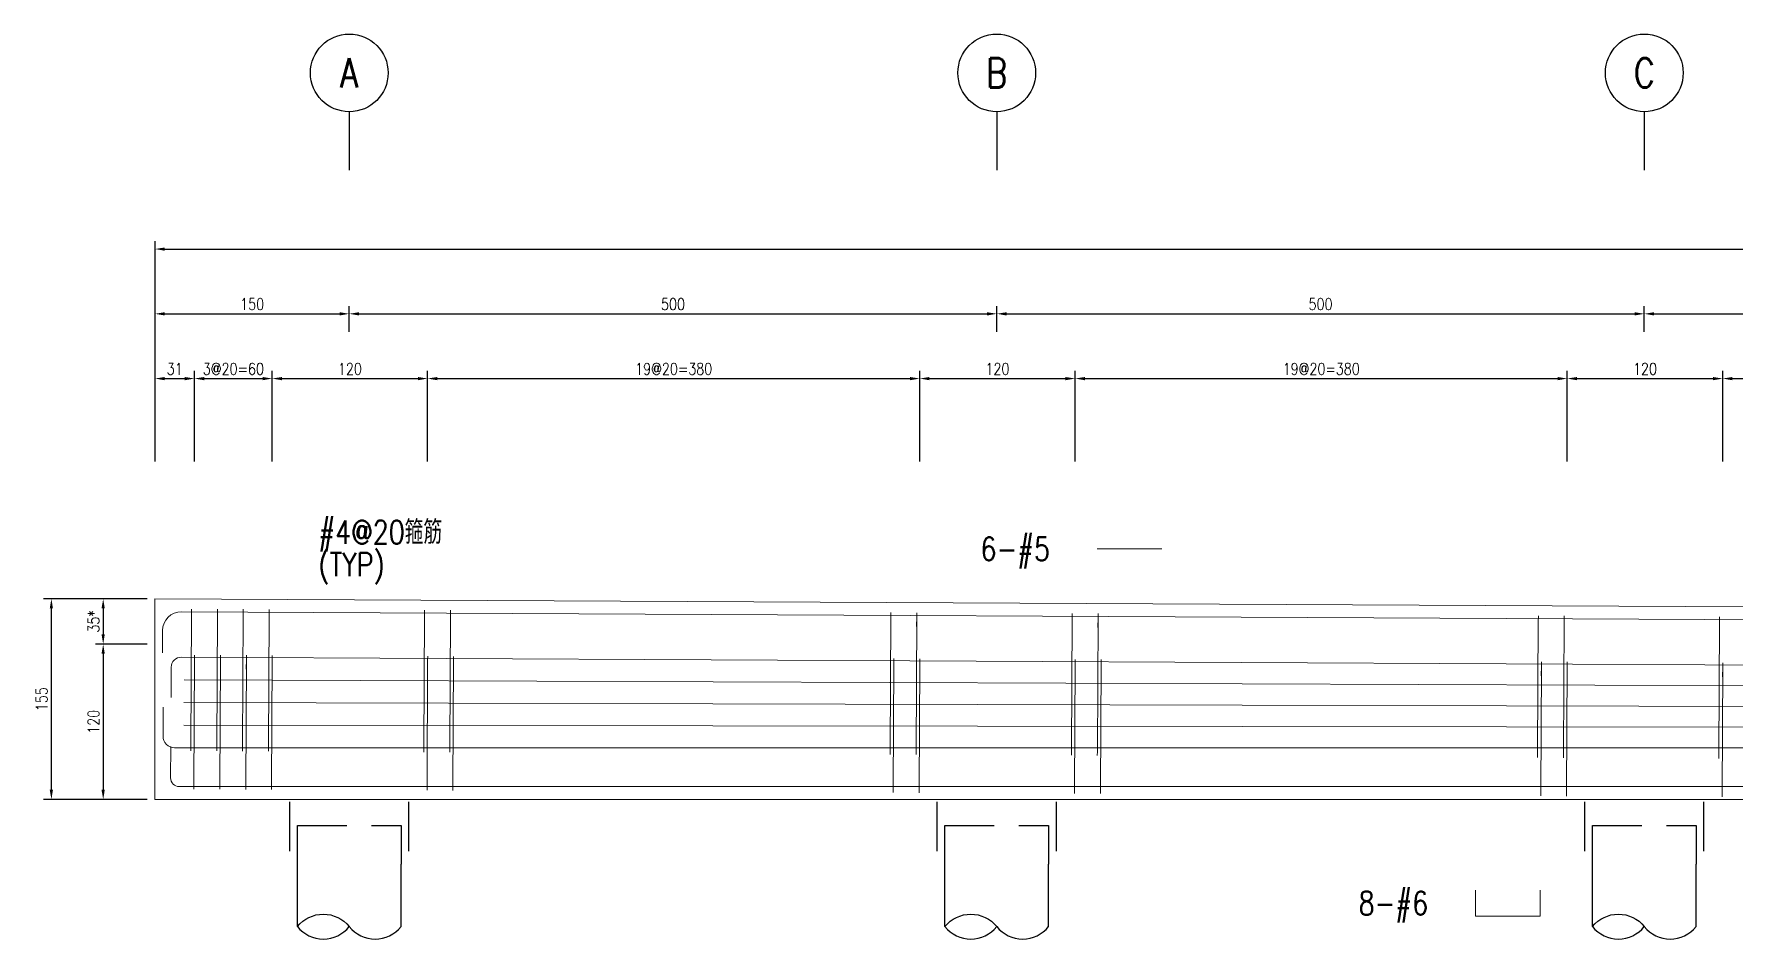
# Model space of a CAD drawing. Extents: x -4754 to 4976, y -19960 to 3841.
# Drawn here: x -359 to 955, y -7907 to -7209 of the extents above; entities that cross this region are included whole.
import ezdxf
from ezdxf.enums import TextEntityAlignment as Align

# ---------------------------------------------------------------- set-up
doc = ezdxf.new("R2010")
doc.units = 0
doc.header["$LTSCALE"] = 3
doc.linetypes.add('DASHED', pattern=[19.05, 12.7, -6.35])
doc.layers.get('0').update_dxf_attribs({"linetype": 'CONTINUOUS'})
doc.layers.add('HB_0', color=7, linetype='CONTINUOUS', transparency=0.5)
for name, color, linetype in [('HB_DIM', 1, 'CONTINUOUS'), ('HB_TXT_CTEXT', 2, 'CONTINUOUS'), ('鋼筋', 3, 'CONTINUOUS')]:
    doc.layers.add(name, color=color, linetype=linetype)
doc.styles.get("Standard").update_dxf_attribs({"font": 'ROMANS.shx', "width": 0.8, "bigfont": 'chineset.shx'})
doc.dimstyles.new('30', dxfattribs={"dimscale": 3, "dimtxt": 3, "dimasz": 2.5, "dimexe": 2, "dimexo": 2, "dimgap": 1, "dimtad": 1, "dimdsep": 46, "dimtxsty": 'Standard', "dimcen": 0, "dimclrd": 256, "dimclre": 256, "dimclrt": 2, "dimadec": 0, "dimazin": 0, "dimtfac": 1, "dimtix": 1, "dimtmove": 2, "dimatfit": 3, "dimfxl": 1, "dimtolj": 1, "dimtzin": 0, "dimarcsym": 0})

# ---------------------------------------------------------------- blocks, each defined once
blk = doc.blocks.new('pile_vertical')
at = {"color": 252, "linetype": 'DASHED'}
for p, q in [((-46, -40), (-46, 0)), ((46, -40), (46, 0))]:
    blk.add_line(p, q, dxfattribs=at)
at = {"linetype": 'Continuous'}
for p, q in [((-40, -98.1), (-40, -50)), ((40, -98.1), (40, -50))]:
    blk.add_line(p, q, dxfattribs=at)
at = {"color": 252, "linetype": 'DASHED'}
blk.add_lwpolyline([(-40, -50), (-40, -20), (40, -20), (40, -50)], dxfattribs=at)
at = {"linetype": 'Continuous'}
for points in [[(-40, -98.1, -0.48), (0, -98.1, 0.48), (40, -98.1, 0.48)], [(-40, -98.1, 0.48), (0, -98.1, 0.48)]]:
    blk.add_lwpolyline(points, format="xyb", dxfattribs=at)
blk = doc.blocks.new('line_guide')
at = {"color": 4, "linetype": 'Continuous'}
blk.add_line((0, 0), (0, -45), dxfattribs=at)
blk.add_circle((0, 30), 30, dxfattribs=at)
at = {"color": 4, "linetype": 'Continuous', "width": 0.8}
blk.add_attdef('A', text='', height=22.5, dxfattribs=at).set_placement((0, 30), align=Align.MIDDLE)
blk = doc.blocks.new('*D215')
at = {"layer": 'HB_DIM', "linetype": 'Continuous', "lineweight": -2}
for p, q in [((-271.4, -7644.8), (-311.4, -7644.8)), ((-305.4, -7652.3), (-305.4, -7672.3)), ((-271.4, -7679.8), (-311.4, -7679.8))]:
    blk.add_line(p, q, dxfattribs=at)
at = {"layer": 'HB_DIM'}
for points in [[(-304.2, -7652.3), (-306.7, -7652.3), (-305.4, -7644.8)], [(-306.7, -7672.3), (-304.2, -7672.3), (-305.4, -7679.8)]]:
    blk.add_solid(points, dxfattribs=at)
at = {"layer": 'HB_DIM', "color": 2, "linetype": 'Continuous', "insert": (-312.9, -7662.3), "char_height": 9, "attachment_point": 5, "rotation": 90}
blk.add_mtext('\\A1;35*', dxfattribs=at)
blk = doc.blocks.new('*D216')
at = {"layer": 'HB_DIM', "linetype": 'Continuous', "lineweight": -2}
for p, q in [((-271.4, -7679.8), (-311.4, -7679.8)), ((-305.4, -7687.3), (-305.4, -7792.3)), ((-271.4, -7799.8), (-311.4, -7799.8))]:
    blk.add_line(p, q, dxfattribs=at)
at = {"layer": 'HB_DIM'}
for points in [[(-304.2, -7687.3), (-306.7, -7687.3), (-305.4, -7679.8)], [(-306.7, -7792.3), (-304.2, -7792.3), (-305.4, -7799.8)]]:
    blk.add_solid(points, dxfattribs=at)
at = {"layer": 'HB_DIM', "color": 2, "linetype": 'Continuous', "insert": (-312.9, -7739.8), "char_height": 9, "attachment_point": 5, "rotation": 90}
blk.add_mtext('\\A1;120', dxfattribs=at)
blk = doc.blocks.new('*D217')
at = {"layer": 'HB_DIM', "linetype": 'Continuous', "lineweight": -2}
for p, q in [((-265.4, -7538.8), (-265.4, -7468.8)), ((-234.9, -7538.8), (-234.9, -7468.8)), ((-257.9, -7474.8), (-242.4, -7474.8))]:
    blk.add_line(p, q, dxfattribs=at)
at = {"layer": 'HB_DIM'}
for points in [[(-257.9, -7473.6), (-257.9, -7476.1), (-265.4, -7474.8)], [(-242.4, -7476.1), (-242.4, -7473.6), (-234.9, -7474.8)]]:
    blk.add_solid(points, dxfattribs=at)
at = {"layer": 'HB_DIM', "color": 2, "linetype": 'Continuous', "insert": (-250.2, -7467.3), "char_height": 9, "attachment_point": 5, "rotation": 0}
blk.add_mtext('\\A1;31', dxfattribs=at)
blk = doc.blocks.new('*D218')
at = {"layer": 'HB_DIM', "linetype": 'Continuous', "lineweight": -2}
for p, q in [((-234.9, -7538.8), (-234.9, -7468.8)), ((-174.9, -7538.8), (-174.9, -7468.8)), ((-227.4, -7474.8), (-182.4, -7474.8))]:
    blk.add_line(p, q, dxfattribs=at)
at = {"layer": 'HB_DIM'}
for points in [[(-227.4, -7473.6), (-227.4, -7476.1), (-234.9, -7474.8)], [(-182.4, -7476.1), (-182.4, -7473.6), (-174.9, -7474.8)]]:
    blk.add_solid(points, dxfattribs=at)
at = {"layer": 'HB_DIM', "color": 2, "linetype": 'Continuous', "insert": (-204.9, -7467.3), "char_height": 9, "attachment_point": 5, "rotation": 0}
blk.add_mtext('\\A1;3@20=60', dxfattribs=at)
blk = doc.blocks.new('*D219')
at = {"layer": 'HB_DIM', "linetype": 'Continuous', "lineweight": -2}
for p, q in [((-174.9, -7538.8), (-174.9, -7468.8)), ((-54.9, -7538.8), (-54.9, -7468.8)), ((-167.4, -7474.8), (-62.4, -7474.8))]:
    blk.add_line(p, q, dxfattribs=at)
at = {"layer": 'HB_DIM'}
for points in [[(-167.4, -7473.6), (-167.4, -7476.1), (-174.9, -7474.8)], [(-62.4, -7476.1), (-62.4, -7473.6), (-54.9, -7474.8)]]:
    blk.add_solid(points, dxfattribs=at)
at = {"layer": 'HB_DIM', "color": 2, "linetype": 'Continuous', "insert": (-114.9, -7467.3), "char_height": 9, "attachment_point": 5, "rotation": 0}
blk.add_mtext('\\A1;120', dxfattribs=at)
blk = doc.blocks.new('*D220')
at = {"layer": 'HB_DIM', "linetype": 'Continuous', "lineweight": -2}
for p, q in [((-54.9, -7538.8), (-54.9, -7468.8)), ((325.1, -7538.8), (325.1, -7468.8)), ((-47.4, -7474.8), (317.6, -7474.8))]:
    blk.add_line(p, q, dxfattribs=at)
at = {"layer": 'HB_DIM'}
for points in [[(-47.4, -7473.6), (-47.4, -7476.1), (-54.9, -7474.8)], [(317.6, -7476.1), (317.6, -7473.6), (325.1, -7474.8)]]:
    blk.add_solid(points, dxfattribs=at)
at = {"layer": 'HB_DIM', "color": 2, "linetype": 'Continuous', "insert": (135.1, -7467.3), "char_height": 9, "attachment_point": 5, "rotation": 0}
blk.add_mtext('\\A1;19@20=380', dxfattribs=at)
blk = doc.blocks.new('*D221')
at = {"layer": 'HB_DIM', "linetype": 'Continuous', "lineweight": -2}
for p, q in [((325.1, -7538.8), (325.1, -7468.8)), ((445.1, -7538.8), (445.1, -7468.8)), ((332.6, -7474.8), (437.6, -7474.8))]:
    blk.add_line(p, q, dxfattribs=at)
at = {"layer": 'HB_DIM'}
for points in [[(332.6, -7473.6), (332.6, -7476.1), (325.1, -7474.8)], [(437.6, -7476.1), (437.6, -7473.6), (445.1, -7474.8)]]:
    blk.add_solid(points, dxfattribs=at)
at = {"layer": 'HB_DIM', "color": 2, "linetype": 'Continuous', "insert": (385.1, -7467.3), "char_height": 9, "attachment_point": 5, "rotation": 0}
blk.add_mtext('\\A1;120', dxfattribs=at)
blk = doc.blocks.new('*D222')
at = {"layer": 'HB_DIM', "linetype": 'Continuous', "lineweight": -2}
for p, q in [((445.1, -7538.8), (445.1, -7468.8)), ((825.1, -7538.8), (825.1, -7468.8)), ((452.6, -7474.8), (817.6, -7474.8))]:
    blk.add_line(p, q, dxfattribs=at)
at = {"layer": 'HB_DIM'}
for points in [[(452.6, -7473.6), (452.6, -7476.1), (445.1, -7474.8)], [(817.6, -7476.1), (817.6, -7473.6), (825.1, -7474.8)]]:
    blk.add_solid(points, dxfattribs=at)
at = {"layer": 'HB_DIM', "color": 2, "linetype": 'Continuous', "insert": (635.1, -7467.3), "char_height": 9, "attachment_point": 5, "rotation": 0}
blk.add_mtext('\\A1;19@20=380', dxfattribs=at)
blk = doc.blocks.new('*D223')
at = {"layer": 'HB_DIM', "linetype": 'Continuous', "lineweight": -2}
for p, q in [((825.1, -7538.8), (825.1, -7468.8)), ((945.1, -7538.8), (945.1, -7468.8)), ((832.6, -7474.8), (937.6, -7474.8))]:
    blk.add_line(p, q, dxfattribs=at)
at = {"layer": 'HB_DIM'}
for points in [[(832.6, -7473.6), (832.6, -7476.1), (825.1, -7474.8)], [(937.6, -7476.1), (937.6, -7473.6), (945.1, -7474.8)]]:
    blk.add_solid(points, dxfattribs=at)
at = {"layer": 'HB_DIM', "color": 2, "linetype": 'Continuous', "insert": (885.1, -7467.3), "char_height": 9, "attachment_point": 5, "rotation": 0}
blk.add_mtext('\\A1;120', dxfattribs=at)
blk = doc.blocks.new('*D224')
at = {"layer": 'HB_DIM', "linetype": 'Continuous', "lineweight": -2}
for p, q in [((945.1, -7538.8), (945.1, -7468.8)), ((1325.1, -7538.8), (1325.1, -7468.8)), ((952.6, -7474.8), (1317.6, -7474.8))]:
    blk.add_line(p, q, dxfattribs=at)
at = {"layer": 'HB_DIM'}
for points in [[(952.6, -7473.6), (952.6, -7476.1), (945.1, -7474.8)], [(1317.6, -7476.1), (1317.6, -7473.6), (1325.1, -7474.8)]]:
    blk.add_solid(points, dxfattribs=at)
at = {"layer": 'HB_DIM', "color": 2, "linetype": 'Continuous', "insert": (1135.1, -7467.3), "char_height": 9, "attachment_point": 5, "rotation": 0}
blk.add_mtext('\\A1;19@20=380', dxfattribs=at)
blk = doc.blocks.new('*D232')
at = {"layer": 'HB_DIM', "linetype": 'Continuous', "lineweight": -2}
for p, q in [((-265.4, -7538.8), (-265.4, -7368.8)), ((-257.9, -7374.8), (2707.1, -7374.8)), ((2714.6, -7553.8), (2714.6, -7368.8))]:
    blk.add_line(p, q, dxfattribs=at)
at = {"layer": 'HB_DIM'}
for points in [[(-257.9, -7373.6), (-257.9, -7376.1), (-265.4, -7374.8)], [(2707.1, -7376.1), (2707.1, -7373.6), (2714.6, -7374.8)]]:
    blk.add_solid(points, dxfattribs=at)
at = {"layer": 'HB_DIM', "color": 2, "linetype": 'Continuous', "insert": (1224.6, -7367.3), "char_height": 9, "attachment_point": 5, "rotation": 0}
blk.add_mtext('\\A1;2980', dxfattribs=at)
blk = doc.blocks.new('*D233')
at = {"layer": 'HB_DIM', "linetype": 'Continuous', "lineweight": -2}
for p, q in [((-265.4, -7538.8), (-265.4, -7418.8)), ((-115.4, -7438.8), (-115.4, -7418.8)), ((-257.9, -7424.8), (-122.9, -7424.8))]:
    blk.add_line(p, q, dxfattribs=at)
at = {"layer": 'HB_DIM'}
for points in [[(-257.9, -7423.6), (-257.9, -7426.1), (-265.4, -7424.8)], [(-122.9, -7426.1), (-122.9, -7423.6), (-115.4, -7424.8)]]:
    blk.add_solid(points, dxfattribs=at)
at = {"layer": 'HB_DIM', "color": 2, "linetype": 'Continuous', "insert": (-190.4, -7417.3), "char_height": 9, "attachment_point": 5, "rotation": 0}
blk.add_mtext('\\A1;150', dxfattribs=at)
blk = doc.blocks.new('*D234')
at = {"layer": 'HB_DIM', "linetype": 'Continuous', "lineweight": -2}
for p, q in [((-115.4, -7438.8), (-115.4, -7418.8)), ((384.6, -7438.8), (384.6, -7418.8)), ((-107.9, -7424.8), (377.1, -7424.8))]:
    blk.add_line(p, q, dxfattribs=at)
at = {"layer": 'HB_DIM'}
for points in [[(-107.9, -7423.6), (-107.9, -7426.1), (-115.4, -7424.8)], [(377.1, -7426.1), (377.1, -7423.6), (384.6, -7424.8)]]:
    blk.add_solid(points, dxfattribs=at)
at = {"layer": 'HB_DIM', "color": 2, "linetype": 'Continuous', "insert": (134.6, -7417.3), "char_height": 9, "attachment_point": 5, "rotation": 0}
blk.add_mtext('\\A1;500', dxfattribs=at)
blk = doc.blocks.new('*D235')
at = {"layer": 'HB_DIM', "linetype": 'Continuous', "lineweight": -2}
for p, q in [((384.6, -7438.8), (384.6, -7418.8)), ((884.6, -7438.8), (884.6, -7418.8)), ((392.1, -7424.8), (877.1, -7424.8))]:
    blk.add_line(p, q, dxfattribs=at)
at = {"layer": 'HB_DIM'}
for points in [[(392.1, -7423.6), (392.1, -7426.1), (384.6, -7424.8)], [(877.1, -7426.1), (877.1, -7423.6), (884.6, -7424.8)]]:
    blk.add_solid(points, dxfattribs=at)
at = {"layer": 'HB_DIM', "color": 2, "linetype": 'Continuous', "insert": (634.6, -7417.3), "char_height": 9, "attachment_point": 5, "rotation": 0}
blk.add_mtext('\\A1;500', dxfattribs=at)
blk = doc.blocks.new('*D236')
at = {"layer": 'HB_DIM', "linetype": 'Continuous', "lineweight": -2}
for p, q in [((884.6, -7438.8), (884.6, -7418.8)), ((1384.6, -7438.8), (1384.6, -7418.8)), ((892.1, -7424.8), (1377.1, -7424.8))]:
    blk.add_line(p, q, dxfattribs=at)
at = {"layer": 'HB_DIM'}
for points in [[(892.1, -7423.6), (892.1, -7426.1), (884.6, -7424.8)], [(1377.1, -7426.1), (1377.1, -7423.6), (1384.6, -7424.8)]]:
    blk.add_solid(points, dxfattribs=at)
at = {"layer": 'HB_DIM', "color": 2, "linetype": 'Continuous', "insert": (1134.6, -7417.3), "char_height": 9, "attachment_point": 5, "rotation": 0}
blk.add_mtext('\\A1;500', dxfattribs=at)
blk = doc.blocks.new('*D240')
at = {"layer": 'HB_DIM', "linetype": 'Continuous', "lineweight": -2}
for p, q in [((-281.4, -7644.8), (-351.4, -7644.8)), ((-345.4, -7792.3), (-345.4, -7652.3)), ((-281.4, -7799.8), (-351.4, -7799.8))]:
    blk.add_line(p, q, dxfattribs=at)
at = {"layer": 'HB_DIM'}
for points in [[(-344.2, -7652.3), (-346.7, -7652.3), (-345.4, -7644.8)], [(-346.7, -7792.3), (-344.2, -7792.3), (-345.4, -7799.8)]]:
    blk.add_solid(points, dxfattribs=at)
at = {"layer": 'HB_DIM', "color": 2, "linetype": 'Continuous', "insert": (-352.9, -7722.3), "char_height": 9, "attachment_point": 5, "rotation": 90}
blk.add_mtext('\\A1;155', dxfattribs=at)

msp = doc.modelspace()

# ---------------------------------------------------------------- linework, layer by layer
at = {"layer": 'HB_0', "lineweight": 5}
msp.add_lwpolyline([(-265.427, -7799.802), (-265.427, -7644.802), (2714.573, -7659.802), (2714.573, -7799.802), (-265.427, -7799.802)], dxfattribs=at)
at = {"layer": 'HB_DIM', "color": 1, "linetype": 'Continuous'}
for points in [[(-217.229, -7653.418, 0, 1.25, 0), (-207.229, -7643.418, 0, 0, 0), (-157.229, -7593.418, 0, 0, 0), (-139.229, -7593.418, 0, 0, 0)], [(-214.868, -7688.963, 0, 1.25, 0), (-207.161, -7676.186, 0, 0, 0), (-157.229, -7593.418, 0, 0, 0), (-139.229, -7593.418, 0, 0, 0)], [(344.142, -7726.359, 0, 1.25, 0), (344.142, -7711.359, 0, 0, 0), (344.142, -7606.359, 0, 0, 0), (362.142, -7606.359, 0, 0, 0)], [(344.142, -7743.104, 0, 1.25, 0), (344.142, -7728.104, 0, 0, 0), (344.142, -7606.359, 0, 0, 0), (362.142, -7606.359, 0, 0, 0)], [(344.142, -7709.614, 0, 1.25, 0), (344.142, -7694.614, 0, 0, 0), (344.142, -7606.359, 0, 0, 0), (362.142, -7606.359, 0, 0, 0)], [(931.051, -7695.823, 0, 1.25, 0), (931.051, -7680.823, 0, 0, 0), (931.051, -7605.823, 0, 0, 0), (949.051, -7605.823, 0, 0, 0)], [(929.798, -7759.808, 0, 1.25, 0), (929.798, -7774.808, 0, 0, 0), (929.798, -7849.808, 0, 0, 0), (947.798, -7849.808, 0, 0, 0)], [(636.132, -7789.826, 0, 1.25, 0), (636.132, -7804.826, 0, 0, 0), (636.132, -7879.826, 0, 0, 0), (654.132, -7879.826, 0, 0, 0)]]:
    msp.add_lwpolyline(points, format="xyseb", dxfattribs=at)
at = {"layer": 'HB_TXT_CTEXT', "lineweight": 5}
msp.add_line((462.142, -7606.359, 50), (512.142, -7606.359, 50), dxfattribs=at)
msp.add_polyline3d([(754.132, -7869.826, -50), (754.132, -7889.826, -50), (804.132, -7889.826, -50), (804.132, -7869.826, -50)], dxfattribs=at)
at = {"layer": '鋼筋', "lineweight": 5}
for p, q in [((-244.987, -7654.905, -38), (2694.033, -7669.698, -38)), ((-244.987, -7654.905, -27.143), (2694.033, -7669.698, -27.143)), ((-244.987, -7654.905, -16.286), (2694.033, -7669.698, -16.286)), ((-244.987, -7654.905, -5.429), (2694.033, -7669.698, -5.429)), ((-244.987, -7654.905, 5.429), (2694.033, -7669.698, 5.429)), ((-244.987, -7654.905, 16.286), (2694.033, -7669.698, 16.286)), ((-244.987, -7654.905, 27.143), (2694.033, -7669.698, 27.143)), ((-244.987, -7654.905, 38), (2694.033, -7669.698, 38)), ((-237.242, -7655.902, 40.245), (-237.761, -7759.041, 40.245)), ((-237.761, -7759.041, -40.245), (-237.242, -7655.902, -40.245)), ((-237.28, -7663.522, 33.895), (-237.242, -7655.902, 33.895)), ((-237.242, -7655.902, -33.895), (-237.28, -7663.522, -33.895)), ((-217.242, -7656.002, 40.245), (-217.761, -7759.142, 40.245)), ((-217.761, -7759.142, -40.245), (-217.242, -7656.002, -40.245)), ((-217.281, -7663.622, 33.895), (-217.242, -7656.002, 33.895)), ((-217.242, -7656.002, -33.895), (-217.281, -7663.622, -33.895)), ((-197.242, -7656.103, 40.245), (-197.762, -7759.242, 40.245)), ((-197.762, -7759.242, -40.245), (-197.242, -7656.103, -40.245)), ((-197.281, -7663.723, 33.895), (-197.242, -7656.103, 33.895)), ((-197.242, -7656.103, -33.895), (-197.281, -7663.723, -33.895)), ((-177.243, -7656.204, 40.245), (-177.762, -7759.343, 40.245)), ((-177.762, -7759.343, -40.245), (-177.243, -7656.204, -40.245)), ((-177.281, -7663.824, 33.895), (-177.243, -7656.204, 33.895)), ((-177.243, -7656.204, -33.895), (-177.281, -7663.824, -33.895)), ((-57.244, -7656.808, 40.245), (-57.763, -7759.947, 40.245)), ((-57.763, -7759.947, -40.245), (-57.244, -7656.808, -40.245)), ((-57.283, -7664.428, 33.895), (-57.244, -7656.808, 33.895)), ((-57.244, -7656.808, -33.895), (-57.283, -7664.428, -33.895)), ((-37.244, -7656.908, 40.245), (-37.764, -7760.048, 40.245)), ((-37.764, -7760.048, -40.245), (-37.244, -7656.908, -40.245)), ((-37.283, -7664.528, 33.895), (-37.244, -7656.908, 33.895)), ((-37.244, -7656.908, -33.895), (-37.283, -7664.528, -33.895)), ((-259.636, -7686.441, -38), (-259.55, -7669.321, -38)), ((-259.636, -7686.441, -27.143), (-259.55, -7669.321, -27.143)), ((-259.636, -7686.441, -16.286), (-259.55, -7669.321, -16.286)), ((-259.636, -7686.441, -5.429), (-259.55, -7669.321, -5.429)), ((-259.636, -7686.441, 5.429), (-259.55, -7669.321, 5.429)), ((-259.636, -7686.441, 16.286), (-259.55, -7669.321, 16.286)), ((-259.636, -7686.441, 27.143), (-259.55, -7669.321, 27.143)), ((-259.636, -7686.441, 38), (-259.55, -7669.321, 38)), ((302.751, -7658.62, 40.245), (302.232, -7761.759, 40.245)), ((302.232, -7761.759, -40.245), (302.751, -7658.62, -40.245)), ((302.713, -7666.24, 33.895), (302.751, -7658.62, 33.895)), ((302.751, -7658.62, -33.895), (302.713, -7666.24, -33.895)), ((322.751, -7658.72, 40.245), (322.232, -7761.86, 40.245)), ((322.232, -7761.86, -40.245), (322.751, -7658.72, -40.245)), ((322.713, -7666.34, 33.895), (322.751, -7658.72, 33.895)), ((322.751, -7658.72, -33.895), (322.713, -7666.34, -33.895)), ((442.749, -7659.324, 40.245), (442.23, -7762.464, 40.245)), ((442.23, -7762.464, -40.245), (442.749, -7659.324, -40.245)), ((442.711, -7666.944, 33.895), (442.749, -7659.324, 33.895)), ((442.749, -7659.324, -33.895), (442.711, -7666.944, -33.895)), ((462.749, -7659.425, 40.245), (462.23, -7762.564, 40.245)), ((462.23, -7762.564, -40.245), (462.749, -7659.425, -40.245)), ((462.711, -7667.045, 33.895), (462.749, -7659.425, 33.895)), ((462.749, -7659.425, -33.895), (462.711, -7667.045, -33.895)), ((802.745, -7661.137, 40.245), (802.226, -7764.276, 40.245)), ((802.226, -7764.276, -40.245), (802.745, -7661.137, -40.245)), ((802.707, -7668.756, 33.895), (802.745, -7661.137, 33.895)), ((802.745, -7661.137, -33.895), (802.707, -7668.756, -33.895)), ((822.745, -7661.237, 40.245), (822.225, -7764.377, 40.245)), ((822.225, -7764.377, -40.245), (822.745, -7661.237, -40.245)), ((822.706, -7668.857, 33.895), (822.745, -7661.237, 33.895)), ((822.745, -7661.237, -33.895), (822.706, -7668.857, -33.895)), ((942.743, -7661.841, 40.245), (942.224, -7764.981, 40.245)), ((942.224, -7764.981, -40.245), (942.743, -7661.841, -40.245)), ((942.705, -7669.461, 33.895), (942.743, -7661.841, 33.895)), ((942.743, -7661.841, -33.895), (942.705, -7669.461, -33.895)), ((-245.103, -7689.902, -50), (2695.282, -7704.703, -50)), ((-245.103, -7689.902, -35.714), (2695.282, -7704.703, -35.714)), ((-245.103, -7689.902, -21.429), (2695.282, -7704.703, -21.429)), ((-245.103, -7689.902, -7.143), (2695.282, -7704.703, -7.143)), ((-245.103, -7689.902, 7.143), (2695.282, -7704.703, 7.143)), ((-245.103, -7689.902, 21.429), (2695.282, -7704.703, 21.429)), ((-245.103, -7689.902, 35.714), (2695.282, -7704.703, 35.714)), ((-245.103, -7689.902, 50), (2695.282, -7704.703, 50)), ((-234.881, -7691.446, 51.745), (-235.37, -7788.583, 51.745)), ((-235.37, -7788.583, -51.745), (-234.881, -7691.446, -51.745)), ((-234.919, -7699.066, 45.395), (-234.881, -7691.446, 45.395)), ((-234.881, -7691.446, -45.395), (-234.919, -7699.066, -45.395)), ((-214.881, -7691.546, 51.745), (-215.37, -7788.684, 51.745)), ((-215.37, -7788.684, -51.745), (-214.881, -7691.546, -51.745)), ((-214.919, -7699.166, 45.395), (-214.881, -7691.546, 45.395)), ((-214.881, -7691.546, -45.395), (-214.919, -7699.166, -45.395)), ((-194.881, -7691.647, 51.745), (-195.37, -7788.785, 51.745)), ((-195.37, -7788.785, -51.745), (-194.881, -7691.647, -51.745)), ((-194.92, -7699.267, 45.395), (-194.881, -7691.647, 45.395)), ((-194.881, -7691.647, -45.395), (-194.92, -7699.267, -45.395)), ((-174.882, -7691.748, 51.745), (-175.371, -7788.885, 51.745)), ((-175.371, -7788.885, -51.745), (-174.882, -7691.748, -51.745)), ((-174.92, -7699.368, 45.395), (-174.882, -7691.748, 45.395)), ((-174.882, -7691.748, -45.395), (-174.92, -7699.368, -45.395)), ((-54.883, -7692.352, 51.745), (-55.372, -7789.489, 51.745)), ((-55.372, -7789.489, -51.745), (-54.883, -7692.352, -51.745)), ((-54.921, -7699.972, 45.395), (-54.883, -7692.352, 45.395)), ((-54.883, -7692.352, -45.395), (-54.921, -7699.972, -45.395)), ((-34.883, -7692.452, 51.745), (-35.372, -7789.59, 51.745)), ((-35.372, -7789.59, -51.745), (-34.883, -7692.452, -51.745)), ((-34.922, -7700.072, 45.395), (-34.883, -7692.452, 45.395)), ((-34.883, -7692.452, -45.395), (-34.922, -7700.072, -45.395)), ((305.112, -7694.164, 51.745), (304.623, -7791.301, 51.745)), ((304.623, -7791.301, -51.745), (305.112, -7694.164, -51.745)), ((305.074, -7701.784, 45.395), (305.112, -7694.164, 45.395)), ((305.112, -7694.164, -45.395), (305.074, -7701.784, -45.395)), ((325.112, -7694.264, 51.745), (324.623, -7791.402, 51.745)), ((324.623, -7791.402, -51.745), (325.112, -7694.264, -51.745)), ((325.074, -7701.884, 45.395), (325.112, -7694.264, 45.395)), ((325.112, -7694.264, -45.395), (325.074, -7701.884, -45.395)), ((445.111, -7694.869, 51.745), (444.622, -7792.006, 51.745)), ((444.622, -7792.006, -51.745), (445.111, -7694.869, -51.745)), ((445.072, -7702.488, 45.395), (445.111, -7694.869, 45.395)), ((445.111, -7694.869, -45.395), (445.072, -7702.488, -45.395)), ((465.11, -7694.969, 51.745), (464.621, -7792.107, 51.745)), ((464.621, -7792.107, -51.745), (465.11, -7694.969, -51.745)), ((465.072, -7702.589, 45.395), (465.11, -7694.969, 45.395)), ((465.11, -7694.969, -45.395), (465.072, -7702.589, -45.395)), ((805.106, -7696.681, 51.745), (804.617, -7793.818, 51.745)), ((804.617, -7793.818, -51.745), (805.106, -7696.681, -51.745)), ((805.068, -7704.3, 45.395), (805.106, -7696.681, 45.395)), ((805.106, -7696.681, -45.395), (805.068, -7704.3, -45.395)), ((-253.03, -7720.973, -50), (-252.912, -7697.633, -50)), ((-253.03, -7720.973, -35.714), (-252.912, -7697.633, -35.714)), ((-253.03, -7720.973, -21.429), (-252.912, -7697.633, -21.429)), ((-253.03, -7720.973, -7.143), (-252.912, -7697.633, -7.143)), ((-253.03, -7720.973, 7.143), (-252.912, -7697.633, 7.143)), ((-253.03, -7720.973, 21.429), (-252.912, -7697.633, 21.429)), ((-253.03, -7720.973, 35.714), (-252.912, -7697.633, 35.714)), ((-253.03, -7720.973, 50), (-252.912, -7697.633, 50)), ((-242.961, -7707.406, -50), (2692.983, -7718.449, -50)), ((-242.961, -7707.406, 50), (2692.983, -7718.449, 50)), ((825.106, -7696.781, 51.745), (824.617, -7793.919, 51.745)), ((824.617, -7793.919, -51.745), (825.106, -7696.781, -51.745)), ((825.067, -7704.401, 45.395), (825.106, -7696.781, 45.395)), ((825.106, -7696.781, -45.395), (825.067, -7704.401, -45.395)), ((945.104, -7697.385, 51.745), (944.615, -7794.523, 51.745)), ((944.615, -7794.523, -51.745), (945.104, -7697.385, -51.745)), ((945.066, -7705.005, 45.395), (945.104, -7697.385, 45.395)), ((945.104, -7697.385, -45.395), (945.066, -7705.005, -45.395)), ((-259.068, -7728.563, -50), (-259.18, -7750.897, -50)), ((-259.068, -7728.563, -35.714), (-259.18, -7750.897, -35.714)), ((-259.068, -7728.563, -21.429), (-259.18, -7750.897, -21.429)), ((-259.068, -7728.563, -7.143), (-259.18, -7750.897, -7.143)), ((-259.068, -7728.563, 7.143), (-259.18, -7750.897, 7.143)), ((-259.068, -7728.563, 21.429), (-259.18, -7750.897, 21.429)), ((-259.068, -7728.563, 35.714), (-259.18, -7750.897, 35.714)), ((-259.068, -7728.563, 50), (-259.18, -7750.897, 50)), ((-243.049, -7724.898, -50), (2692.906, -7732.206, -50)), ((-243.049, -7724.898, 50), (2692.906, -7732.206, 50)), ((-243.137, -7742.39, -50), (2692.825, -7745.964, -50)), ((-243.137, -7742.39, 50), (2692.825, -7745.964, 50)), ((-253.221, -7758.907, -50), (-253.343, -7783.143, -50)), ((-253.221, -7758.907, -35.714), (-253.343, -7783.143, -35.714)), ((-253.221, -7758.907, -21.429), (-253.343, -7783.143, -21.429)), ((-253.221, -7758.907, -7.143), (-253.343, -7783.143, -7.143)), ((-253.221, -7758.907, 7.143), (-253.343, -7783.143, 7.143)), ((-253.221, -7758.907, 21.429), (-253.343, -7783.143, 21.429)), ((-253.221, -7758.907, 35.714), (-253.343, -7783.143, 35.714)), ((-253.221, -7758.907, 50), (-253.343, -7783.143, 50)), ((-250.29, -7759.832, -50), (2699.93, -7759.772, -50)), ((-250.29, -7759.832, -35.714), (2699.93, -7759.772, -35.714)), ((-250.29, -7759.832, -21.429), (2699.93, -7759.772, -21.429)), ((-250.29, -7759.832, -7.143), (2699.93, -7759.772, -7.143)), ((-250.29, -7759.832, 7.143), (2699.93, -7759.772, 7.143)), ((-250.29, -7759.832, 21.429), (2699.93, -7759.772, 21.429)), ((-250.29, -7759.832, 35.714), (2699.93, -7759.772, 35.714)), ((-250.29, -7759.832, 50), (2699.93, -7759.772, 50)), ((-237.777, -7762.216, 37.07), (-237.777, -7762.216, -37.07)), ((-217.777, -7762.317, 37.07), (-217.777, -7762.317, -37.07)), ((-197.778, -7762.417, 37.07), (-197.778, -7762.417, -37.07)), ((-177.778, -7762.518, 37.07), (-177.778, -7762.518, -37.07)), ((-57.779, -7763.122, 37.07), (-57.779, -7763.122, -37.07)), ((-37.78, -7763.223, 37.07), (-37.78, -7763.223, -37.07)), ((302.216, -7764.934, 37.07), (302.216, -7764.934, -37.07)), ((322.216, -7765.035, 37.07), (322.216, -7765.035, -37.07)), ((442.214, -7765.639, 37.07), (442.214, -7765.639, -37.07)), ((462.214, -7765.739, 37.07), (462.214, -7765.739, -37.07)), ((802.21, -7767.451, 37.07), (802.21, -7767.451, -37.07)), ((822.209, -7767.551, 37.07), (822.209, -7767.551, -37.07)), ((942.208, -7768.155, 37.07), (942.208, -7768.155, -37.07)), ((-246.657, -7789.862, -50), (2695.973, -7789.742, -50)), ((-246.657, -7789.862, -35.714), (2695.973, -7789.742, -35.714)), ((-246.657, -7789.862, -21.429), (2695.973, -7789.742, -21.429)), ((-246.657, -7789.862, -7.143), (2695.973, -7789.742, -7.143)), ((-246.657, -7789.862, 7.143), (2695.973, -7789.742, 7.143)), ((-246.657, -7789.862, 21.429), (2695.973, -7789.742, 21.429)), ((-246.657, -7789.862, 35.714), (2695.973, -7789.742, 35.714)), ((-246.657, -7789.862, 50), (2695.973, -7789.742, 50)), ((-235.386, -7791.758, 48.57), (-235.386, -7791.758, -48.57)), ((-215.386, -7791.859, 48.57), (-215.386, -7791.859, -48.57)), ((-195.386, -7791.96, 48.57), (-195.386, -7791.96, -48.57)), ((-175.387, -7792.06, 48.57), (-175.387, -7792.06, -48.57)), ((-55.388, -7792.664, 48.57), (-55.388, -7792.664, -48.57)), ((-35.388, -7792.765, 48.57), (-35.388, -7792.765, -48.57)), ((304.607, -7794.476, 48.57), (304.607, -7794.476, -48.57)), ((324.607, -7794.577, 48.57), (324.607, -7794.577, -48.57)), ((444.606, -7795.181, 48.57), (444.606, -7795.181, -48.57)), ((464.605, -7795.282, 48.57), (464.605, -7795.282, -48.57)), ((804.601, -7796.993, 48.57), (804.601, -7796.993, -48.57)), ((824.601, -7797.094, 48.57), (824.601, -7797.094, -48.57)), ((944.599, -7797.698, 48.57), (944.599, -7797.698, -48.57))]:
    msp.add_line(p, q, dxfattribs=at)
at = {"layer": '鋼筋', "lineweight": 5, "extrusion": (0, 0, -1)}
for centre, radius, end in [((245.06, -7669.394, 38), 14.49, 90.288399), ((245.06, -7669.394, 27.143), 14.49, 90.288399), ((245.06, -7669.394, 16.286), 14.49, 90.288399), ((245.06, -7669.394, 5.429), 14.49, 90.288399), ((245.06, -7669.394, -5.429), 14.49, 90.288399), ((245.06, -7669.394, -16.286), 14.49, 90.288399), ((245.06, -7669.394, -27.143), 14.49, 90.288399), ((245.06, -7669.394, -38), 14.49, 90.288399), ((245.142, -7697.672, 50), 7.77, 90.288403), ((245.142, -7697.672, 35.714), 7.77, 90.288403), ((245.142, -7697.672, 21.429), 7.77, 90.288403), ((245.142, -7697.672, 7.143), 7.77, 90.288403), ((245.142, -7697.672, -7.143), 7.77, 90.288403), ((245.142, -7697.672, -21.429), 7.77, 90.288403), ((245.142, -7697.672, -35.714), 7.77, 90.288403), ((245.142, -7697.672, -50), 7.77, 90.288403)]:
    msp.add_arc(centre, radius, 0.288399, end, dxfattribs=at)
at = {"layer": '鋼筋', "lineweight": 5, "extrusion": (0.999987, -0.005033, 0)}
for centre, start, end in [((-7656.999, 37.07, -198.703), 270, 90), ((-7656.999, -37.07, -198.703), 270, 90), ((-7656.999, 37.07, -178.703), 270, 90), ((-7656.999, -37.07, -178.703), 270, 90), ((-7656.999, 37.07, -158.703), 270, 90), ((-7656.999, -37.07, -158.703), 270, 90), ((-7656.999, 37.07, -138.703), 270, 90), ((-7656.999, -37.07, -138.703), 270, 90), ((-7656.999, 37.07, -18.703), 270, 90), ((-7656.999, -37.07, -18.703), 270, 90), ((-7656.999, 37.07, 1.297), 270, 90), ((-7656.999, -37.07, 1.297), 270, 90), ((-7656.999, 37.07, 341.297), 270, 90), ((-7656.999, -37.07, 341.297), 270, 90), ((-7656.999, 37.07, 361.297), 270, 90), ((-7656.999, -37.07, 361.297), 270, 90), ((-7656.999, 37.07, 481.297), 270, 90), ((-7656.999, -37.07, 481.297), 270, 90), ((-7656.999, 37.07, 501.297), 270, 90), ((-7656.999, -37.07, 501.297), 270, 90), ((-7656.999, 37.07, 841.297), 270, 90), ((-7656.999, -37.07, 841.297), 270, 90), ((-7656.999, 37.07, 861.297), 270, 90), ((-7656.999, -37.07, 861.297), 270, 90), ((-7656.999, 37.07, 981.297), 270, 90), ((-7656.999, -37.07, 981.297), 270, 90), ((-7692.531, 48.57, -196.163), 270, 90), ((-7692.531, -48.57, -196.163), 270, 90), ((-7692.531, 48.57, -176.163), 270, 90), ((-7692.531, -48.57, -176.163), 270, 90), ((-7692.531, 48.57, -156.163), 270, 90), ((-7692.531, -48.57, -156.163), 270, 90), ((-7692.531, 48.57, -136.163), 270, 90), ((-7692.531, -48.57, -136.163), 270, 90), ((-7692.531, 48.57, -16.163), 270, 90), ((-7692.531, -48.57, -16.163), 270, 90), ((-7692.531, 48.57, 3.837), 270, 90), ((-7692.531, -48.57, 3.837), 270, 90), ((-7692.531, 48.57, 343.837), 270, 90), ((-7692.531, -48.57, 343.837), 270, 90), ((-7692.531, 48.57, 363.837), 270, 90), ((-7692.531, -48.57, 363.837), 270, 90), ((-7692.531, 48.57, 483.837), 270, 90), ((-7692.531, -48.57, 483.837), 270, 90), ((-7692.531, 48.57, 503.837), 270, 90), ((-7692.531, -48.57, 503.837), 270, 90), ((-7692.531, 48.57, 843.837), 270, 90), ((-7692.531, -48.57, 843.837), 270, 90), ((-7692.531, 48.57, 863.837), 270, 90), ((-7692.531, -48.57, 863.837), 270, 90), ((-7692.531, 48.57, 983.837), 270, 90), ((-7692.531, -48.57, 983.837), 270, 90), ((-7760.139, 37.07, -198.703), 90, 180), ((-7760.139, -37.07, -198.703), 180, 270), ((-7760.139, 37.07, -178.703), 90, 180), ((-7760.139, -37.07, -178.703), 180, 270), ((-7760.139, 37.07, -158.703), 90, 180), ((-7760.139, -37.07, -158.703), 180, 270), ((-7760.139, 37.07, -138.703), 90, 180), ((-7760.139, -37.07, -138.703), 180, 270), ((-7760.139, 37.07, -18.703), 90, 180), ((-7760.139, -37.07, -18.703), 180, 270), ((-7760.139, 37.07, 1.297), 90, 180), ((-7760.139, -37.07, 1.297), 180, 270), ((-7760.139, 37.07, 341.297), 90, 180), ((-7760.139, -37.07, 341.297), 180, 270), ((-7760.139, 37.07, 361.297), 90, 180), ((-7760.139, -37.07, 361.297), 180, 270), ((-7760.139, 37.07, 481.297), 90, 180), ((-7760.139, -37.07, 481.297), 180, 270), ((-7760.139, 37.07, 501.297), 90, 180), ((-7760.139, -37.07, 501.297), 180, 270), ((-7760.139, 37.07, 841.297), 90, 180), ((-7760.139, -37.07, 841.297), 180, 270), ((-7760.139, 37.07, 861.297), 90, 180), ((-7760.139, -37.07, 861.297), 180, 270), ((-7760.139, 37.07, 981.297), 90, 180), ((-7760.139, -37.07, 981.297), 180, 270), ((-7789.669, 48.57, -196.163), 90, 180), ((-7789.669, -48.57, -196.163), 180, 270), ((-7789.669, 48.57, -176.163), 90, 180), ((-7789.669, -48.57, -176.163), 180, 270), ((-7789.669, 48.57, -156.163), 90, 180), ((-7789.669, -48.57, -156.163), 180, 270), ((-7789.669, 48.57, -136.163), 90, 180), ((-7789.669, -48.57, -136.163), 180, 270), ((-7789.669, 48.57, -16.163), 90, 180), ((-7789.669, -48.57, -16.163), 180, 270), ((-7789.669, 48.57, 3.837), 90, 180), ((-7789.669, -48.57, 3.837), 180, 270), ((-7789.669, 48.57, 343.837), 90, 180), ((-7789.669, -48.57, 343.837), 180, 270), ((-7789.669, 48.57, 363.837), 90, 180), ((-7789.669, -48.57, 363.837), 180, 270), ((-7789.669, 48.57, 483.837), 90, 180), ((-7789.669, -48.57, 483.837), 180, 270), ((-7789.669, 48.57, 503.837), 90, 180), ((-7789.669, -48.57, 503.837), 180, 270), ((-7789.669, 48.57, 843.837), 90, 180), ((-7789.669, -48.57, 843.837), 180, 270), ((-7789.669, 48.57, 863.837), 90, 180), ((-7789.669, -48.57, 863.837), 180, 270), ((-7789.669, 48.57, 983.837), 90, 180), ((-7789.669, -48.57, 983.837), 180, 270)]:
    msp.add_arc(centre, 3.175, start, end, dxfattribs=at)
at = {"layer": '鋼筋', "lineweight": 5}
for centre, radius, end in [((-250.29, -7750.942, -50), 8.89, 270.001166), ((-250.29, -7750.942, -35.714), 8.89, 270.001166), ((-250.29, -7750.942, -21.429), 8.89, 270.001166), ((-250.29, -7750.942, -7.143), 8.89, 270.001166), ((-250.29, -7750.942, 7.143), 8.89, 270.001166), ((-250.29, -7750.942, 21.429), 8.89, 270.001166), ((-250.29, -7750.942, 35.714), 8.89, 270.001166), ((-250.29, -7750.942, 50), 8.89, 270.001166), ((-246.658, -7783.177, -50), 6.685, 270.002342), ((-246.658, -7783.177, -35.714), 6.685, 270.002342), ((-246.658, -7783.177, -21.429), 6.685, 270.002342), ((-246.658, -7783.177, -7.143), 6.685, 270.002342), ((-246.658, -7783.177, 7.143), 6.685, 270.002342), ((-246.658, -7783.177, 21.429), 6.685, 270.002342), ((-246.658, -7783.177, 35.714), 6.685, 270.002342), ((-246.658, -7783.177, 50), 6.685, 270.002342)]:
    msp.add_arc(centre, radius, 179.711601, end, dxfattribs=at)

# ---------------------------------------------------------------- block references
at = {"layer": 'HB_0', "linetype": 'Continuous'}
for p, values in [((-115.427, -7268.802), {'A': 'A'}), ((384.573, -7268.802), {'A': 'B'}), ((884.573, -7268.802), {'A': 'C'})]:
    msp.add_blockref('line_guide', p, dxfattribs=at).add_auto_attribs(values)
for p in [(-115.427, -7799.802), (384.573, -7799.802), (884.573, -7799.802)]:
    msp.add_blockref('pile_vertical', p, dxfattribs=at)

# ---------------------------------------------------------------- texts
at = {"layer": 'HB_TXT_CTEXT', "linetype": 'Continuous', "width": 0.8}
for s, p in [('#4@20箍筋', (-139.229, -7593.418, 35.225)), (' 6-#5', (362.142, -7606.359, 50)), ('(TYP)', (-139.229, -7618.418, 35.225)), (' 8-#6', (654.132, -7879.826, -50))]:
    msp.add_text(s, height=18, dxfattribs=at).set_placement(p, align=Align.MIDDLE_LEFT)

# ---------------------------------------------------------------- dimensions: what is measured, and where the dimension line sits
at = {"layer": 'HB_DIM', "linetype": 'Continuous'}
for base, p1, p2, angle, override, picture, middle in [((2714.573, -7374.802), (-265.427, -7544.802), (2714.573, -7559.802), 0, {"dimdec": 0, "dimpost": '<>'}, '*D232', (1224.573, -7367.302)), ((-115.427, -7424.802), (-265.427, -7544.802), (-115.427, -7444.802, -2619), 0, {"dimdec": 0, "dimpost": '<>'}, '*D233', (-190.427, -7417.302)), ((384.573, -7424.802), (-115.427, -7444.802, -2619), (384.573, -7444.802, -2119), 0, {"dimdec": 0, "dimpost": '<>'}, '*D234', (134.573, -7417.302)), ((884.573, -7424.802), (384.573, -7444.802, -2119), (884.573, -7444.802, -1619), 0, {"dimdec": 0, "dimpost": '<>'}, '*D235', (634.573, -7417.302)), ((1384.573, -7424.802), (884.573, -7444.802, -1619), (1384.573, -7444.802, -1119), 0, {"dimdec": 0, "dimpost": '<>'}, '*D236', (1134.573, -7417.302)), ((-234.919, -7474.802), (-265.427, -7544.802), (-234.919, -7544.802, 45.395), 0, {"dimdec": 0, "dimpost": '<>'}, '*D217', (-250.173, -7467.302)), ((-54.921, -7474.802), (-174.92, -7544.802, 45.395), (-54.921, -7544.802, 45.395), 0, {"dimdec": 0, "dimpost": '<>'}, '*D219', (-114.921, -7467.302)), ((445.072, -7474.802), (325.074, -7544.802, 45.395), (445.072, -7544.802, 45.395), 0, {"dimdec": 0, "dimpost": '<>'}, '*D221', (385.073, -7467.302)), ((945.066, -7474.802), (825.067, -7544.802, 45.395), (945.066, -7544.802, 45.395), 0, {"dimdec": 0, "dimpost": '<>'}, '*D223', (885.067, -7467.302)), ((-345.427, -7644.802), (-275.427, -7799.802), (-275.427, -7644.802), 90, {"dimtad": 4, "dimdec": 0, "dimpost": '<>'}, '*D240', (-352.927, -7722.302)), ((-305.427, -7799.802), (-265.427, -7679.802), (-265.427, -7799.802), 90, {"dimtad": 4, "dimdec": 0, "dimpost": '<>'}, '*D216', (-312.927, -7739.802))]:
    dim = msp.add_linear_dim(base=base, p1=p1, p2=p2, angle=angle, dimstyle='30', override=override, dxfattribs=at)
    dim.commit()
    dim.dimension.update_dxf_attribs({"geometry": picture, "text_midpoint": middle})
for base, p1, p2, angle, text, override, picture, middle in [((-174.92, -7474.802), (-234.919, -7544.802, 45.395), (-174.92, -7544.802, 45.395), 0, '3@20=<>', {"dimdec": 0, "dimpost": '<>'}, '*D218', (-204.92, -7467.302)), ((325.074, -7474.802), (-54.921, -7544.802, 45.395), (325.074, -7544.802, 45.395), 0, '19@20=<>', {"dimdec": 0, "dimpost": '<>'}, '*D220', (135.076, -7467.302)), ((825.067, -7474.802), (445.072, -7544.802, 45.395), (825.067, -7544.802, 45.395), 0, '19@20=<>', {"dimdec": 0, "dimpost": '<>'}, '*D222', (635.07, -7467.302)), ((1325.061, -7474.802), (945.066, -7544.802, 45.395), (1325.061, -7544.802, 45.395), 0, '19@20=<>', {"dimdec": 0, "dimpost": '<>'}, '*D224', (1135.063, -7467.302)), ((-305.427, -7679.802), (-265.427, -7644.802), (-265.427, -7679.802), 90, '<>*', {"dimtad": 4, "dimdec": 0, "dimpost": '<>'}, '*D215', (-312.927, -7662.302))]:
    dim = msp.add_linear_dim(base=base, p1=p1, p2=p2, angle=angle, text=text, dimstyle='30', override=override, dxfattribs=at)
    dim.commit()
    dim.dimension.update_dxf_attribs({"geometry": picture, "text_midpoint": middle})

doc.saveas('drawing.dxf')
